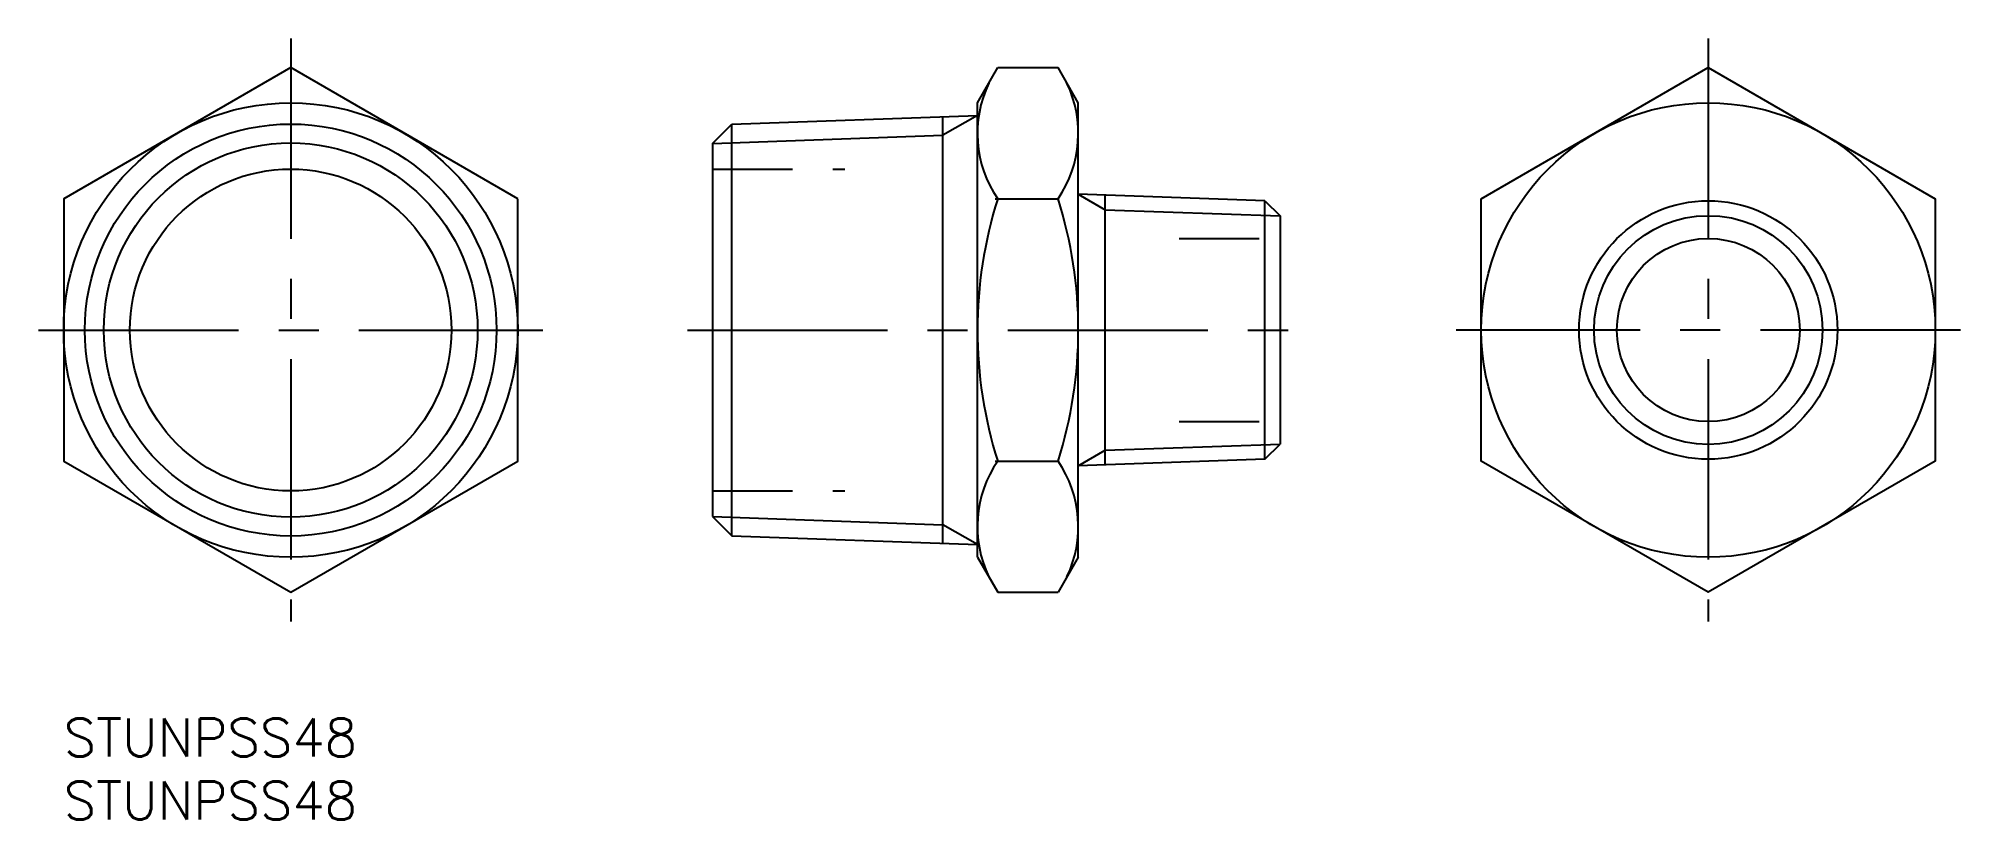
# Model space of a CAD drawing. Extents: x -2 to 150, y -8 to 54.
import ezdxf

# ---------------------------------------------------------------- set-up
doc = ezdxf.new("R2010")
doc.units = 0
doc.header["$LTSCALE"] = 0.5
doc.linetypes.add('CENTER', pattern=[50.8, 31.75, -6.35, 6.35, -6.35])
doc.linetypes.add('DASHED', pattern=[19.05, 12.7, -6.35])
for name, color, linetype in [('CENTER', 1, 'CENTER'), ('MSM_CONTINUOUS', 7, 'CONTINUOUS'), ('MSM_DASHED', 4, 'DASHED'), ('MSM_NARROW', 5, 'CONTINUOUS'), ('MSM_PART_NUMBER', 7, 'CONTINUOUS')]:
    doc.layers.add(name, color=color, linetype=linetype)
doc.styles.get("Standard").update_dxf_attribs({"font": 'txt.shx', "height": 3, "bigfont": 'bigfont.shx'})

# ---------------------------------------------------------------- blocks, each defined once
blk = doc.blocks.new('*U11')
at = {"layer": 'MSM_PART_NUMBER'}
blk.add_text('STUNPSS48', height=3, dxfattribs=at).set_placement((0, -3))
blk = doc.blocks.new('*U12')
at = {"layer": 'MSM_PART_NUMBER'}
blk.add_text('STUNPSS48', height=3, dxfattribs=at).set_placement((0, -8))

msp = doc.modelspace()

# ---------------------------------------------------------------- linework, layer by layer
at = {"layer": 'CENTER'}
for p, q in [((18, 53.88), (18, 7.69)), ((130.4, 53.88), (130.4, 7.69)), ((-2, 30.78), (38, 30.78)), ((49.45, 30.78), (98.35, 30.78)), ((150.4, 30.78), (110.4, 30.78))]:
    msp.add_line(p, q, dxfattribs=at)
at = {"layer": 'MSM_CONTINUOUS'}
for p, q in [((72.45, 48.78), (74.06, 51.57)), ((74.06, 51.57), (78.84, 51.57)), ((80.45, 48.78), (78.84, 51.57)), ((72.45, 12.78), (72.45, 48.78)), ((80.45, 12.78), (80.45, 48.78)), ((52.98, 47.1), (72.45, 47.78)), ((69.72, 13.88), (69.72, 47.68)), ((51.45, 45.57), (52.98, 47.1)), ((52.98, 14.47), (52.98, 47.1)), ((51.45, 45.57), (51.45, 16)), ((73.86, 41.18), (78.94, 41.18)), ((95.25, 41.02), (80.45, 41.54)), ((82.59, 20.11), (82.59, 41.46)), ((95.25, 20.55), (95.25, 41.02)), ((95.25, 41.02), (96.45, 39.82)), ((96.45, 39.82), (96.45, 21.75)), ((95.25, 20.55), (96.45, 21.75)), ((73.86, 20.39), (78.94, 20.39)), ((95.25, 20.55), (80.45, 20.03)), ((4.5, 17.79), (4.5, 17.79)), ((143.9, 17.79), (143.9, 17.79)), ((51.45, 16), (52.98, 14.47)), ((52.98, 14.47), (72.45, 13.79)), ((72.45, 12.78), (74.06, 10)), ((80.45, 12.78), (78.84, 10)), ((74.06, 10), (78.84, 10))]:
    msp.add_line(p, q, dxfattribs=at)
for points in [[(36, 41.18), (18, 51.57), (0, 41.18), (0, 20.39), (18, 10), (36, 20.39)], [(112.4, 41.18), (130.4, 51.57), (148.4, 41.18), (148.4, 20.39), (130.4, 10), (112.4, 20.39)]]:
    msp.add_lwpolyline(points, close=True, dxfattribs=at)
for centre, radius in [((18, 30.78), 18), ((130.4, 30.78), 18), ((18, 30.78), 16.32), ((18, 30.78), 12.75), ((130.4, 30.78), 10.24), ((130.4, 30.78), 7.25)]:
    msp.add_circle(centre, radius, dxfattribs=at)
for centre, radius, start, end in [((81.65, 46.37), 9.2, 154.3842, 214.3843), ((71.25, 46.37), 9.2, 325.6157, 25.6158), ((106.84, 30.78), 34.39, 162.412, 197.588), ((46.06, 30.78), 34.39, 342.412, 17.588), ((81.65, 15.2), 9.2, 145.6157, 205.6158), ((71.25, 15.2), 9.2, 334.3842, 34.3843)]:
    msp.add_arc(centre, radius, start, end, dxfattribs=at)
at = {"layer": 'MSM_DASHED'}
for p, q in [((51.45, 43.53), (61.95, 43.53)), ((88.45, 38.03), (96.45, 38.03)), ((88.45, 23.53), (96.45, 23.53)), ((51.45, 18.03), (61.95, 18.03))]:
    msp.add_line(p, q, dxfattribs=at)
at = {"layer": 'MSM_NARROW'}
for p, q in [((72.45, 47.78), (69.72, 46.21)), ((51.45, 45.57), (69.72, 46.21)), ((80.45, 41.54), (82.59, 40.3)), ((82.59, 40.3), (96.45, 39.82)), ((82.59, 21.27), (96.45, 21.75)), ((80.45, 20.03), (82.59, 21.27)), ((51.45, 16), (69.72, 15.36)), ((72.45, 13.79), (69.72, 15.36))]:
    msp.add_line(p, q, dxfattribs=at)
for centre, radius in [((18, 30.78), 14.82), ((130.4, 30.78), 9.06)]:
    msp.add_circle(centre, radius, dxfattribs=at)

# ---------------------------------------------------------------- block references
at = {"layer": 'MSM_CONTINUOUS'}
for name in ['*U11', '*U12']:
    msp.add_blockref(name, (0, 0), dxfattribs=at)

doc.saveas('drawing.dxf')
